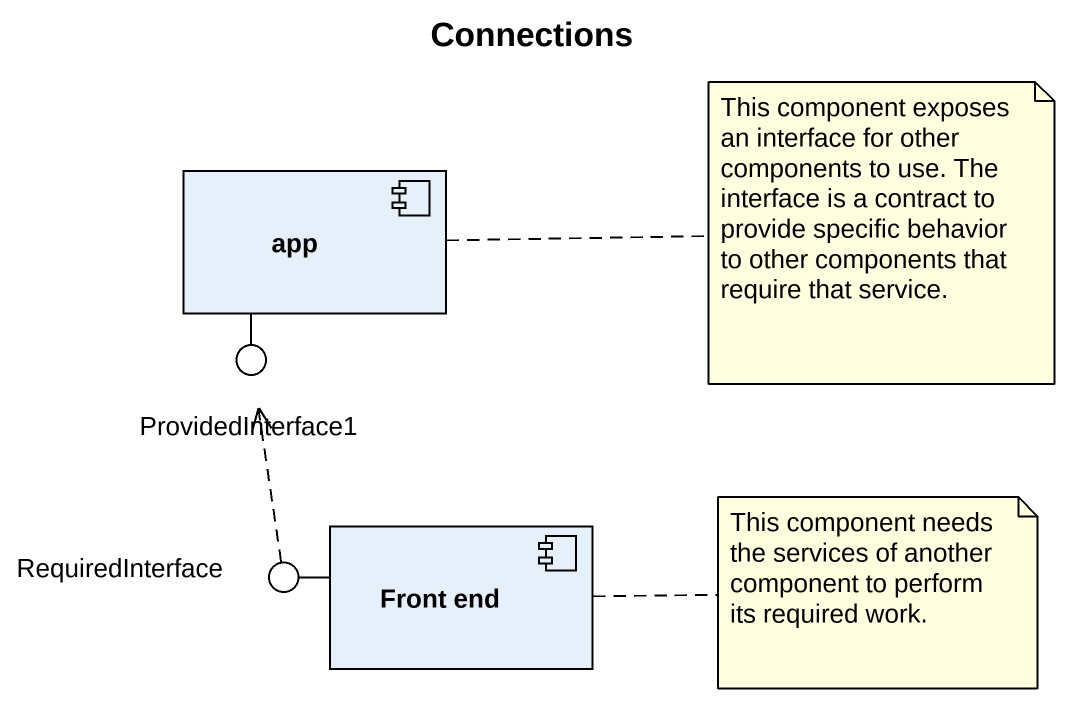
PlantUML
@startuml
title Connections
component app
() ProvidedInterface1
component "Front end" as Front_end
() RequiredInterface
app -- ProvidedInterface1
Front_end -left- RequiredInterface
RequiredInterface .up.> ProvidedInterface1
note right of app : This component exposes an interface for other components to use. The interface is a contract to provide specific behavior to other components that require that service.
note right of Front_end : This component needs the services of another component to perform its required work.
@enduml
